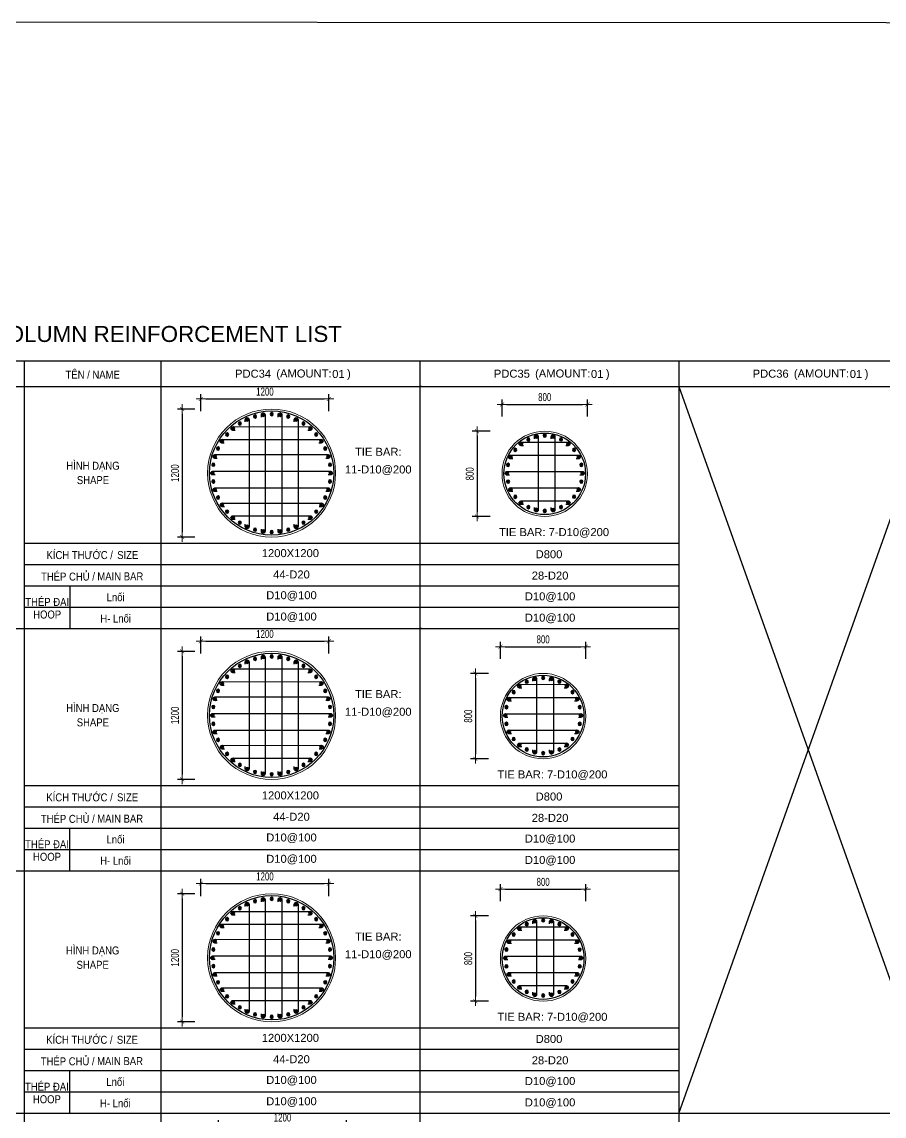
# Model space of a CAD drawing. Header units: millimetres. Extents: x 49323 to 538172, y -39336 to 181761.
# Drawn here: x 481021 to 489104, y 74833 to 85089 of the extents above; entities that cross this region are included whole.
import ezdxf
from ezdxf.enums import TextEntityAlignment as Align

# ---------------------------------------------------------------- set-up
doc = ezdxf.new("R2010")
doc.units = ezdxf.units.MM
doc.linetypes.add('CENTER2', pattern=[1.125, 0.75, -0.125, 0.125, -0.125])
doc.layers.get('Defpoints').update_dxf_attribs({"color": 151, "lineweight": 9})
for name, color, linetype in [('2', 2, 'Continuous'), ('A-ANNO-LEAD', 4, 'Continuous'), ('CEN', 1, 'CENTER2'), ('STL', 3, 'Continuous'), ('TIT1', 3, 'Continuous'), ('TXT', 3, 'Continuous')]:
    doc.layers.add(name, color=color, linetype=linetype)
for name, color, linetype, lineweight in [('NDC_S_CONTINUOUS', 3, 'Continuous', 20), ('NDC_S_DIM', 1, 'Continuous', 15), ('NDC_S_VN TEXT', 7, 'Continuous', 20)]:
    doc.layers.add(name, color=color, linetype=linetype, lineweight=lineweight)
doc.styles.add('ARIAL', font='arial.ttf', dxfattribs={"width": 0.8})
doc.styles.add('NDC_ARIAL', font='arial.ttf', dxfattribs={"width": 0.85})
doc.styles.add('NDC_DIM', font='', dxfattribs={"width": 0.75})
doc.styles.get('NDC_DIM').set_extended_font_data('Dotum')
doc.dimstyles.new('NDC_dim_30', dxfattribs={"dimscale": 30, "dimtxt": 2.5, "dimasz": 1.5, "dimexe": 1.5, "dimexo": 2.5, "dimgap": 1, "dimtad": 1, "dimdec": 0, "dimzin": 0, "dimdsep": 46, "dimtxsty": 'NDC_DIM', "dimblk": 'DIMMARK', "dimcen": 0.09, "dimdle": 1.2, "dimclrd": 1, "dimclre": 1, "dimclrt": 3, "dimadec": 0, "dimazin": 0, "dimtfac": 1, "dimtdec": 0, "dimtix": 1, "dimtofl": 0, "dimtmove": 0, "dimatfit": 3, "dimfxl": 8, "dimfxlon": 1, "dimtolj": 1, "dimtzin": 0, "dimarcsym": 0})

# ---------------------------------------------------------------- blocks, each defined once
blk = doc.blocks.new('DÁDAS')
at = {"layer": 'TIT1', "color": 2, "style": 'NDC_ARIAL'}
blk.add_text('(AMOUNT:     )', height=75, dxfattribs=at).set_placement((-42061, 55767), align=Align.MIDDLE)
blk = doc.blocks.new('DIMMARK')
at = {"layer": 'NDC_S_DIM', "color": 1}
blk.add_line((-1.5, 0), (1, 0), dxfattribs=at)
at = {"layer": 'NDC_S_DIM', "color": 2, "const_width": 0.1}
blk.add_lwpolyline([(-0.42, -0.42), (0.42, 0.42)], dxfattribs=at)
blk = doc.blocks.new('*D944')
at = {"layer": 'Defpoints', "color": 0, "ltscale": 40, "transparency": 16777216}
for p in [(484064, 74751), (482864, 74596), (484064, 74596)]:
    blk.add_point(p, dxfattribs=at)
at = {"layer": 'NDC_S_DIM', "color": 1, "lineweight": -2, "ltscale": 40, "transparency": 16777216}
for p, q in [((482864, 74671), (482864, 74796)), ((484064, 74671), (484064, 74796)), ((482909, 74751), (484019, 74751))]:
    blk.add_line(p, q, dxfattribs=at)
at = {"layer": 'NDC_S_DIM', "color": 1, "lineweight": -2, "ltscale": 40, "transparency": 16777216, "xscale": 45, "yscale": 45, "zscale": 45, "rotation": 180}
blk.add_blockref('DIMMARK', (482864, 74751), dxfattribs=at)
at = {"layer": 'NDC_S_DIM', "color": 1, "lineweight": -2, "ltscale": 40, "transparency": 16777216, "xscale": 45, "yscale": 45, "zscale": 45}
blk.add_blockref('DIMMARK', (484064, 74751), dxfattribs=at)
at = {"layer": 'NDC_S_DIM', "color": 3, "ltscale": 40, "transparency": 16777216, "insert": (483464, 74819), "char_height": 75, "attachment_point": 5, "style": 'NDC_DIM'}
blk.add_mtext('\\A1;1200', dxfattribs=at)
blk = doc.blocks.new('8')
at = {"layer": '2'}
blk.add_hatch(color=256, dxfattribs=at).paths.add_polyline_path([(20, 0, 0.386127), (2, 20), (-2, 20, 0.386127), (-20, 0, 1)])
blk.add_circle((0, 0), 20, dxfattribs=at)
blk = doc.blocks.new('5')
at = {"layer": 'CEN', "rotation": 180}
blk.add_blockref('8', (0, 0), dxfattribs=at)
blk = doc.blocks.new('*U702')
at = {"layer": 'STL', "xscale": -0.7500000000000001, "yscale": 0.75, "zscale": 0.75, "rotation": 293.3126515942542}
blk.add_blockref('5', (0, 0), dxfattribs=at)
blk = doc.blocks.new('*U703')
at = {"layer": 'NDC_S_DIM', "color": 0, "linetype": 'ByBlock', "lineweight": -2, "transparency": 16777216}
for p, rotation in [((-18556, -5040), 302.7272727272709), ((-18487, -5002), 294.5454545454527), ((-18413, -4974), 286.3636363636344), ((-18336, -4958), 278.1818181818164), ((-18257, -4952), 269.9999999999983), ((-18179, -4958), 261.8181818181801), ((-18102, -4974), 253.636363636362), ((-18028, -5002), 245.454545454544), ((-17959, -5040), 237.2727272727258), ((-18675, -5143), 319.0909090909071), ((-18619, -5087), 310.909090909089), ((-17896, -5087), 229.0909090909076), ((-17840, -5143), 220.9090909090893), ((-18722, -5206), 327.2727272727254), ((-17793, -5206), 212.7272727272712), ((-18788, -5349), 343.6363636363616), ((-18760, -5275), 335.4545454545436), ((-17755, -5275), 204.5454545454531), ((-17727, -5349), 196.3636363636349), ((-18804, -5426), 351.8181818181798), ((-17711, -5426), 188.1818181818169), ((-17705, -5504), 180), ((-18804, -5583), 8.181818181818157), ((-18788, -5660), 16.36363636363624), ((-17727, -5660), 163.6363636363625), ((-17711, -5583), 171.8181818181807), ((-18760, -5734), 24.54545454545443), ((-17755, -5734), 155.4545454545444), ((-18722, -5803), 32.7272727272726), ((-18675, -5866), 40.9090909090907), ((-17840, -5866), 139.0909090909081), ((-17793, -5803), 147.2727272727262), ((-18619, -5922), 49.09090909090886), ((-18556, -5969), 57.27272727272701), ((-17959, -5969), 122.7272727272719), ((-17896, -5922), 130.90909090909), ((-18487, -6007), 65.45454545454513), ((-18413, -6035), 73.63636363636319), ((-18336, -6051), 81.81818181818127), ((-18257, -6057), 89.99999999999942), ((-18179, -6051), 98.18181818181758), ((-18102, -6035), 106.3636363636357), ((-18028, -6007), 114.5454545454538)]:
    blk.add_blockref('*U702', p, dxfattribs=dict(at, rotation=rotation))
blk.add_blockref('*U702', (-18810, -5504), dxfattribs=at)
blk = doc.blocks.new('*D946')
at = {"layer": 'Defpoints', "color": 0, "ltscale": 40, "transparency": 16777216}
for p in [(483899, 77012), (482699, 76821), (483899, 76821)]:
    blk.add_point(p, dxfattribs=at)
at = {"layer": 'NDC_S_DIM', "color": 1, "lineweight": -2, "ltscale": 40, "transparency": 16777216}
for p, q in [((482699, 76896), (482699, 77057)), ((483899, 76896), (483899, 77057)), ((482744, 77012), (483854, 77012))]:
    blk.add_line(p, q, dxfattribs=at)
at = {"layer": 'NDC_S_DIM', "color": 1, "lineweight": -2, "ltscale": 40, "transparency": 16777216, "xscale": 45, "yscale": 45, "zscale": 45, "rotation": 180}
blk.add_blockref('DIMMARK', (482699, 77012), dxfattribs=at)
at = {"layer": 'NDC_S_DIM', "color": 1, "lineweight": -2, "ltscale": 40, "transparency": 16777216, "xscale": 45, "yscale": 45, "zscale": 45}
blk.add_blockref('DIMMARK', (483899, 77012), dxfattribs=at)
at = {"layer": 'NDC_S_DIM', "color": 3, "ltscale": 40, "transparency": 16777216, "insert": (483299, 77079), "char_height": 75, "attachment_point": 5, "style": 'NDC_DIM'}
blk.add_mtext('\\A1;1200', dxfattribs=at)
blk = doc.blocks.new('*D947')
at = {"layer": 'Defpoints', "color": 0, "ltscale": 40, "transparency": 16777216}
for p in [(482716, 76917), (482523, 75717), (482716, 75717)]:
    blk.add_point(p, dxfattribs=at)
at = {"layer": 'NDC_S_DIM', "color": 1, "lineweight": -2, "ltscale": 40, "transparency": 16777216}
for p, q in [((482641, 76917), (482478, 76917)), ((482523, 76872), (482523, 75762)), ((482641, 75717), (482478, 75717))]:
    blk.add_line(p, q, dxfattribs=at)
at = {"layer": 'NDC_S_DIM', "color": 1, "lineweight": -2, "ltscale": 40, "transparency": 16777216, "xscale": 45, "yscale": 45, "zscale": 45}
for p, rotation in [((482523, 76917), 90), ((482523, 75717), 270)]:
    blk.add_blockref('DIMMARK', p, dxfattribs=dict(at, rotation=rotation))
at = {"layer": 'NDC_S_DIM', "color": 3, "ltscale": 40, "transparency": 16777216, "insert": (482456, 76317), "char_height": 75, "attachment_point": 5, "rotation": 90, "style": 'NDC_DIM'}
blk.add_mtext('\\A1;1200', dxfattribs=at)
blk = doc.blocks.new('*U704')
at = {"layer": 'STL', "xscale": -0.7500000000000001, "yscale": 0.75, "zscale": 0.75, "rotation": 293.3126515942542}
blk.add_blockref('5', (0, 0), dxfattribs=at)
blk = doc.blocks.new('*U705')
at = {"layer": 'NDC_S_DIM', "color": 0, "linetype": 'ByBlock', "lineweight": -2, "transparency": 16777216}
for p, rotation in [((-18556, -5040), 302.7272727272709), ((-18487, -5002), 294.5454545454527), ((-18413, -4974), 286.3636363636344), ((-18336, -4958), 278.1818181818164), ((-18257, -4952), 269.9999999999983), ((-18179, -4958), 261.8181818181801), ((-18102, -4974), 253.636363636362), ((-18028, -5002), 245.454545454544), ((-17959, -5040), 237.2727272727258), ((-18675, -5143), 319.0909090909071), ((-18619, -5087), 310.909090909089), ((-17896, -5087), 229.0909090909076), ((-17840, -5143), 220.9090909090893), ((-18722, -5206), 327.2727272727254), ((-17793, -5206), 212.7272727272712), ((-18788, -5349), 343.6363636363616), ((-18760, -5275), 335.4545454545436), ((-17755, -5275), 204.5454545454531), ((-17727, -5349), 196.3636363636349), ((-18804, -5426), 351.8181818181798), ((-17711, -5426), 188.1818181818169), ((-17705, -5504), 180), ((-18804, -5583), 8.181818181818157), ((-18788, -5660), 16.36363636363624), ((-17727, -5660), 163.6363636363625), ((-17711, -5583), 171.8181818181807), ((-18760, -5734), 24.54545454545443), ((-17755, -5734), 155.4545454545444), ((-18722, -5803), 32.7272727272726), ((-18675, -5866), 40.9090909090907), ((-17840, -5866), 139.0909090909081), ((-17793, -5803), 147.2727272727262), ((-18619, -5922), 49.09090909090886), ((-18556, -5969), 57.27272727272701), ((-17959, -5969), 122.7272727272719), ((-17896, -5922), 130.90909090909), ((-18487, -6007), 65.45454545454513), ((-18413, -6035), 73.63636363636319), ((-18336, -6051), 81.81818181818127), ((-18257, -6057), 89.99999999999942), ((-18179, -6051), 98.18181818181758), ((-18102, -6035), 106.3636363636357), ((-18028, -6007), 114.5454545454538)]:
    blk.add_blockref('*U704', p, dxfattribs=dict(at, rotation=rotation))
blk.add_blockref('*U704', (-18810, -5504), dxfattribs=at)
blk = doc.blocks.new('*D948')
at = {"layer": 'Defpoints', "color": 0, "ltscale": 40, "transparency": 16777216}
for p in [(483899, 79284), (482699, 79094), (483899, 79094)]:
    blk.add_point(p, dxfattribs=at)
at = {"layer": 'NDC_S_DIM', "color": 1, "lineweight": -2, "ltscale": 40, "transparency": 16777216}
for p, q in [((482699, 79169), (482699, 79329)), ((483899, 79169), (483899, 79329)), ((482744, 79284), (483854, 79284))]:
    blk.add_line(p, q, dxfattribs=at)
at = {"layer": 'NDC_S_DIM', "color": 1, "lineweight": -2, "ltscale": 40, "transparency": 16777216, "xscale": 45, "yscale": 45, "zscale": 45, "rotation": 180}
blk.add_blockref('DIMMARK', (482699, 79284), dxfattribs=at)
at = {"layer": 'NDC_S_DIM', "color": 1, "lineweight": -2, "ltscale": 40, "transparency": 16777216, "xscale": 45, "yscale": 45, "zscale": 45}
blk.add_blockref('DIMMARK', (483899, 79284), dxfattribs=at)
at = {"layer": 'NDC_S_DIM', "color": 3, "ltscale": 40, "transparency": 16777216, "insert": (483299, 79352), "char_height": 75, "attachment_point": 5, "style": 'NDC_DIM'}
blk.add_mtext('\\A1;1200', dxfattribs=at)
blk = doc.blocks.new('*D949')
at = {"layer": 'Defpoints', "color": 0, "ltscale": 40, "transparency": 16777216}
for p in [(482716, 79189), (482523, 77989), (482716, 77989)]:
    blk.add_point(p, dxfattribs=at)
at = {"layer": 'NDC_S_DIM', "color": 1, "lineweight": -2, "ltscale": 40, "transparency": 16777216}
for p, q in [((482641, 79189), (482478, 79189)), ((482523, 79144), (482523, 78034)), ((482641, 77989), (482478, 77989))]:
    blk.add_line(p, q, dxfattribs=at)
at = {"layer": 'NDC_S_DIM', "color": 1, "lineweight": -2, "ltscale": 40, "transparency": 16777216, "xscale": 45, "yscale": 45, "zscale": 45}
for p, rotation in [((482523, 79189), 90), ((482523, 77989), 270)]:
    blk.add_blockref('DIMMARK', p, dxfattribs=dict(at, rotation=rotation))
at = {"layer": 'NDC_S_DIM', "color": 3, "ltscale": 40, "transparency": 16777216, "insert": (482456, 78589), "char_height": 75, "attachment_point": 5, "rotation": 90, "style": 'NDC_DIM'}
blk.add_mtext('\\A1;1200', dxfattribs=at)
blk = doc.blocks.new('*U680')
at = {"layer": 'STL', "xscale": -0.7500000000000001, "yscale": 0.75, "zscale": 0.75, "rotation": 293.3126515942542}
blk.add_blockref('5', (0, 0), dxfattribs=at)
blk = doc.blocks.new('*U681')
at = {"layer": 'NDC_S_DIM', "color": 0, "linetype": 'ByBlock', "lineweight": -2, "transparency": 16777216}
for p, rotation in [((-18556, -5040), 302.7272727272709), ((-18487, -5002), 294.5454545454527), ((-18413, -4974), 286.3636363636344), ((-18336, -4958), 278.1818181818164), ((-18257, -4952), 269.9999999999983), ((-18179, -4958), 261.8181818181801), ((-18102, -4974), 253.636363636362), ((-18028, -5002), 245.454545454544), ((-17959, -5040), 237.2727272727258), ((-18675, -5143), 319.0909090909071), ((-18619, -5087), 310.909090909089), ((-17896, -5087), 229.0909090909076), ((-17840, -5143), 220.9090909090893), ((-18722, -5206), 327.2727272727254), ((-17793, -5206), 212.7272727272712), ((-18788, -5349), 343.6363636363616), ((-18760, -5275), 335.4545454545436), ((-17755, -5275), 204.5454545454531), ((-17727, -5349), 196.3636363636349), ((-18804, -5426), 351.8181818181798), ((-17711, -5426), 188.1818181818169), ((-17705, -5504), 180), ((-18804, -5583), 8.181818181818157), ((-18788, -5660), 16.36363636363624), ((-17727, -5660), 163.6363636363625), ((-17711, -5583), 171.8181818181807), ((-18760, -5734), 24.54545454545443), ((-17755, -5734), 155.4545454545444), ((-18722, -5803), 32.7272727272726), ((-18675, -5866), 40.9090909090907), ((-17840, -5866), 139.0909090909081), ((-17793, -5803), 147.2727272727262), ((-18619, -5922), 49.09090909090886), ((-18556, -5969), 57.27272727272701), ((-17959, -5969), 122.7272727272719), ((-17896, -5922), 130.90909090909), ((-18487, -6007), 65.45454545454513), ((-18413, -6035), 73.63636363636319), ((-18336, -6051), 81.81818181818127), ((-18257, -6057), 89.99999999999942), ((-18179, -6051), 98.18181818181758), ((-18102, -6035), 106.3636363636357), ((-18028, -6007), 114.5454545454538)]:
    blk.add_blockref('*U680', p, dxfattribs=dict(at, rotation=rotation))
blk.add_blockref('*U680', (-18810, -5504), dxfattribs=at)
blk = doc.blocks.new('*D950')
at = {"layer": 'Defpoints', "color": 0, "ltscale": 40, "transparency": 16777216}
for p in [(483899, 81555), (482699, 81365), (483899, 81365)]:
    blk.add_point(p, dxfattribs=at)
at = {"layer": 'NDC_S_DIM', "color": 1, "lineweight": -2, "ltscale": 40, "transparency": 16777216}
for p, q in [((482699, 81440), (482699, 81600)), ((482744, 81555), (483854, 81555)), ((483899, 81440), (483899, 81600))]:
    blk.add_line(p, q, dxfattribs=at)
at = {"layer": 'NDC_S_DIM', "color": 1, "lineweight": -2, "ltscale": 40, "transparency": 16777216, "xscale": 45, "yscale": 45, "zscale": 45, "rotation": 180}
blk.add_blockref('DIMMARK', (482699, 81555), dxfattribs=at)
at = {"layer": 'NDC_S_DIM', "color": 1, "lineweight": -2, "ltscale": 40, "transparency": 16777216, "xscale": 45, "yscale": 45, "zscale": 45}
blk.add_blockref('DIMMARK', (483899, 81555), dxfattribs=at)
at = {"layer": 'NDC_S_DIM', "color": 3, "ltscale": 40, "transparency": 16777216, "insert": (483299, 81623), "char_height": 75, "attachment_point": 5, "style": 'NDC_DIM'}
blk.add_mtext('\\A1;1200', dxfattribs=at)
blk = doc.blocks.new('*D951')
at = {"layer": 'Defpoints', "color": 0, "ltscale": 40, "transparency": 16777216}
for p in [(482716, 81460), (482523, 80260), (482716, 80260)]:
    blk.add_point(p, dxfattribs=at)
at = {"layer": 'NDC_S_DIM', "color": 1, "lineweight": -2, "ltscale": 40, "transparency": 16777216}
for p, q in [((482641, 81460), (482478, 81460)), ((482523, 81415), (482523, 80305)), ((482641, 80260), (482478, 80260))]:
    blk.add_line(p, q, dxfattribs=at)
at = {"layer": 'NDC_S_DIM', "color": 1, "lineweight": -2, "ltscale": 40, "transparency": 16777216, "xscale": 45, "yscale": 45, "zscale": 45}
for p, rotation in [((482523, 81460), 90), ((482523, 80260), 270)]:
    blk.add_blockref('DIMMARK', p, dxfattribs=dict(at, rotation=rotation))
at = {"layer": 'NDC_S_DIM', "color": 3, "ltscale": 40, "transparency": 16777216, "insert": (482456, 80860), "char_height": 75, "attachment_point": 5, "rotation": 90, "style": 'NDC_DIM'}
blk.add_mtext('\\A1;1200', dxfattribs=at)
blk = doc.blocks.new('*D954')
at = {"layer": 'Defpoints', "color": 0, "ltscale": 40, "transparency": 16777216}
for p in [(486307, 76961), (485507, 76773), (486307, 76773)]:
    blk.add_point(p, dxfattribs=at)
at = {"layer": 'NDC_S_DIM', "color": 1, "lineweight": -2, "ltscale": 40, "transparency": 16777216}
for p, q in [((485507, 76848), (485507, 77006)), ((485552, 76961), (486262, 76961)), ((486307, 76848), (486307, 77006))]:
    blk.add_line(p, q, dxfattribs=at)
at = {"layer": 'NDC_S_DIM', "color": 1, "lineweight": -2, "ltscale": 40, "transparency": 16777216, "xscale": 45, "yscale": 45, "zscale": 45, "rotation": 180}
blk.add_blockref('DIMMARK', (485507, 76961), dxfattribs=at)
at = {"layer": 'NDC_S_DIM', "color": 1, "lineweight": -2, "ltscale": 40, "transparency": 16777216, "xscale": 45, "yscale": 45, "zscale": 45}
blk.add_blockref('DIMMARK', (486307, 76961), dxfattribs=at)
at = {"layer": 'NDC_S_DIM', "color": 3, "ltscale": 40, "transparency": 16777216, "insert": (485907, 77028), "char_height": 75, "attachment_point": 5, "style": 'NDC_DIM'}
blk.add_mtext('\\A1;800', dxfattribs=at)
blk = doc.blocks.new('*D955')
at = {"layer": 'Defpoints', "color": 0, "ltscale": 40, "transparency": 16777216}
for p in [(485470, 76710), (485272, 75910), (485470, 75910)]:
    blk.add_point(p, dxfattribs=at)
at = {"layer": 'NDC_S_DIM', "color": 1, "lineweight": -2, "ltscale": 40, "transparency": 16777216}
for p, q in [((485395, 76710), (485227, 76710)), ((485272, 76665), (485272, 75955)), ((485395, 75910), (485227, 75910))]:
    blk.add_line(p, q, dxfattribs=at)
at = {"layer": 'NDC_S_DIM', "color": 1, "lineweight": -2, "ltscale": 40, "transparency": 16777216, "xscale": 45, "yscale": 45, "zscale": 45}
for p, rotation in [((485272, 76710), 90), ((485272, 75910), 270)]:
    blk.add_blockref('DIMMARK', p, dxfattribs=dict(at, rotation=rotation))
at = {"layer": 'NDC_S_DIM', "color": 3, "ltscale": 40, "transparency": 16777216, "insert": (485205, 76310), "char_height": 75, "attachment_point": 5, "rotation": 90, "style": 'NDC_DIM'}
blk.add_mtext('\\A1;800', dxfattribs=at)
blk = doc.blocks.new('*U697')
at = {"layer": 'STL', "xscale": -0.75, "yscale": 0.75, "zscale": 0.75, "rotation": 292.5000000000001}
blk.add_blockref('5', (0, 0), dxfattribs=at)
blk = doc.blocks.new('*U696')
at = {"layer": 'NDC_S_DIM', "color": 0, "linetype": 'ByBlock', "lineweight": -2, "transparency": 16777216}
for p, rotation in [((-25602, 37941), 295.7142857142843), ((-25527, 37966), 282.8571428571415), ((-25448, 37974), 269.9999999999987), ((-25370, 37964), 257.1428571428559), ((-25296, 37937), 244.2857142857131), ((-25726, 37845), 321.4285714285699), ((-25669, 37900), 308.571428571427), ((-25230, 37894), 231.4285714285703), ((-25175, 37837), 218.5714285714274), ((-25769, 37779), 334.2857142857127), ((-25134, 37770), 205.7142857142847), ((-25796, 37705), 347.1428571428555), ((-25109, 37695), 192.8571428571419), ((-25798, 37548), 12.8571428571428), ((-25111, 37538), 167.1428571428563), ((-25101, 37616), 180), ((-25773, 37473), 25.71428571428561), ((-25138, 37464), 154.2857142857135), ((-25732, 37405), 38.57142857142841), ((-25677, 37349), 51.42857142857117), ((-25238, 37343), 128.5714285714279), ((-25181, 37398), 141.4285714285707), ((-25611, 37306), 64.28571428571395), ((-25537, 37279), 77.14285714285676), ((-25458, 37269), 89.99999999999955), ((-25380, 37276), 102.8571428571423), ((-25305, 37301), 115.7142857142852)]:
    blk.add_blockref('*U697', p, dxfattribs=dict(at, rotation=rotation))
blk.add_blockref('*U697', (-25806, 37626), dxfattribs=at)
blk = doc.blocks.new('*D956')
at = {"layer": 'Defpoints', "color": 0, "ltscale": 40, "transparency": 16777216}
for p in [(486307, 79233), (485507, 79045), (486307, 79045)]:
    blk.add_point(p, dxfattribs=at)
at = {"layer": 'NDC_S_DIM', "color": 1, "lineweight": -2, "ltscale": 40, "transparency": 16777216}
for p, q in [((485507, 79120), (485507, 79278)), ((485552, 79233), (486262, 79233)), ((486307, 79120), (486307, 79278))]:
    blk.add_line(p, q, dxfattribs=at)
at = {"layer": 'NDC_S_DIM', "color": 1, "lineweight": -2, "ltscale": 40, "transparency": 16777216, "xscale": 45, "yscale": 45, "zscale": 45, "rotation": 180}
blk.add_blockref('DIMMARK', (485507, 79233), dxfattribs=at)
at = {"layer": 'NDC_S_DIM', "color": 1, "lineweight": -2, "ltscale": 40, "transparency": 16777216, "xscale": 45, "yscale": 45, "zscale": 45}
blk.add_blockref('DIMMARK', (486307, 79233), dxfattribs=at)
at = {"layer": 'NDC_S_DIM', "color": 3, "ltscale": 40, "transparency": 16777216, "insert": (485907, 79301), "char_height": 75, "attachment_point": 5, "style": 'NDC_DIM'}
blk.add_mtext('\\A1;800', dxfattribs=at)
blk = doc.blocks.new('*D957')
at = {"layer": 'Defpoints', "color": 0, "ltscale": 40, "transparency": 16777216}
for p in [(485470, 78982), (485272, 78182), (485470, 78182)]:
    blk.add_point(p, dxfattribs=at)
at = {"layer": 'NDC_S_DIM', "color": 1, "lineweight": -2, "ltscale": 40, "transparency": 16777216}
for p, q in [((485395, 78982), (485227, 78982)), ((485272, 78937), (485272, 78227)), ((485395, 78182), (485227, 78182))]:
    blk.add_line(p, q, dxfattribs=at)
at = {"layer": 'NDC_S_DIM', "color": 1, "lineweight": -2, "ltscale": 40, "transparency": 16777216, "xscale": 45, "yscale": 45, "zscale": 45}
for p, rotation in [((485272, 78982), 90), ((485272, 78182), 270)]:
    blk.add_blockref('DIMMARK', p, dxfattribs=dict(at, rotation=rotation))
at = {"layer": 'NDC_S_DIM', "color": 3, "ltscale": 40, "transparency": 16777216, "insert": (485205, 78582), "char_height": 75, "attachment_point": 5, "rotation": 90, "style": 'NDC_DIM'}
blk.add_mtext('\\A1;800', dxfattribs=at)
blk = doc.blocks.new('*U687')
at = {"layer": 'STL', "xscale": -0.75, "yscale": 0.75, "zscale": 0.75, "rotation": 292.5000000000001}
blk.add_blockref('5', (0, 0), dxfattribs=at)
blk = doc.blocks.new('*U686')
at = {"layer": 'NDC_S_DIM', "color": 0, "linetype": 'ByBlock', "lineweight": -2, "transparency": 16777216}
for p, rotation in [((-25602, 37941), 295.7142857142843), ((-25527, 37966), 282.8571428571415), ((-25448, 37974), 269.9999999999987), ((-25370, 37964), 257.1428571428559), ((-25296, 37937), 244.2857142857131), ((-25726, 37845), 321.4285714285699), ((-25669, 37900), 308.571428571427), ((-25230, 37894), 231.4285714285703), ((-25175, 37837), 218.5714285714274), ((-25769, 37779), 334.2857142857127), ((-25134, 37770), 205.7142857142847), ((-25796, 37705), 347.1428571428555), ((-25109, 37695), 192.8571428571419), ((-25798, 37548), 12.8571428571428), ((-25111, 37538), 167.1428571428563), ((-25101, 37616), 180), ((-25773, 37473), 25.71428571428561), ((-25138, 37464), 154.2857142857135), ((-25732, 37405), 38.57142857142841), ((-25677, 37349), 51.42857142857117), ((-25238, 37343), 128.5714285714279), ((-25181, 37398), 141.4285714285707), ((-25611, 37306), 64.28571428571395), ((-25537, 37279), 77.14285714285676), ((-25458, 37269), 89.99999999999955), ((-25380, 37276), 102.8571428571423), ((-25305, 37301), 115.7142857142852)]:
    blk.add_blockref('*U687', p, dxfattribs=dict(at, rotation=rotation))
blk.add_blockref('*U687', (-25806, 37626), dxfattribs=at)
blk = doc.blocks.new('*D958')
at = {"layer": 'Defpoints', "color": 0, "ltscale": 40, "transparency": 16777216}
for p in [(486322, 81504), (485522, 81316), (486322, 81316)]:
    blk.add_point(p, dxfattribs=at)
at = {"layer": 'NDC_S_DIM', "color": 1, "lineweight": -2, "ltscale": 40, "transparency": 16777216}
for p, q in [((485522, 81391), (485522, 81549)), ((486322, 81391), (486322, 81549)), ((485567, 81504), (486277, 81504))]:
    blk.add_line(p, q, dxfattribs=at)
at = {"layer": 'NDC_S_DIM', "color": 1, "lineweight": -2, "ltscale": 40, "transparency": 16777216, "xscale": 45, "yscale": 45, "zscale": 45, "rotation": 180}
blk.add_blockref('DIMMARK', (485522, 81504), dxfattribs=at)
at = {"layer": 'NDC_S_DIM', "color": 1, "lineweight": -2, "ltscale": 40, "transparency": 16777216, "xscale": 45, "yscale": 45, "zscale": 45}
blk.add_blockref('DIMMARK', (486322, 81504), dxfattribs=at)
at = {"layer": 'NDC_S_DIM', "color": 3, "ltscale": 40, "transparency": 16777216, "insert": (485922, 81572), "char_height": 75, "attachment_point": 5, "style": 'NDC_DIM'}
blk.add_mtext('\\A1;800', dxfattribs=at)
blk = doc.blocks.new('*D959')
at = {"layer": 'Defpoints', "color": 0, "ltscale": 40, "transparency": 16777216}
for p in [(485485, 81253), (485288, 80453), (485485, 80453)]:
    blk.add_point(p, dxfattribs=at)
at = {"layer": 'NDC_S_DIM', "color": 1, "lineweight": -2, "ltscale": 40, "transparency": 16777216}
for p, q in [((485410, 81253), (485243, 81253)), ((485288, 81208), (485288, 80498)), ((485410, 80453), (485243, 80453))]:
    blk.add_line(p, q, dxfattribs=at)
at = {"layer": 'NDC_S_DIM', "color": 1, "lineweight": -2, "ltscale": 40, "transparency": 16777216, "xscale": 45, "yscale": 45, "zscale": 45}
for p, rotation in [((485288, 81253), 90), ((485288, 80453), 270)]:
    blk.add_blockref('DIMMARK', p, dxfattribs=dict(at, rotation=rotation))
at = {"layer": 'NDC_S_DIM', "color": 3, "ltscale": 40, "transparency": 16777216, "insert": (485220, 80853), "char_height": 75, "attachment_point": 5, "rotation": 90, "style": 'NDC_DIM'}
blk.add_mtext('\\A1;800', dxfattribs=at)
blk = doc.blocks.new('*U689')
at = {"layer": 'STL', "xscale": -0.75, "yscale": 0.75, "zscale": 0.75, "rotation": 292.5000000000001}
blk.add_blockref('5', (0, 0), dxfattribs=at)
blk = doc.blocks.new('*U688')
at = {"layer": 'NDC_S_DIM', "color": 0, "linetype": 'ByBlock', "lineweight": -2, "transparency": 16777216}
for p, rotation in [((-25602, 37941), 295.7142857142843), ((-25527, 37966), 282.8571428571415), ((-25448, 37974), 269.9999999999987), ((-25370, 37964), 257.1428571428559), ((-25296, 37937), 244.2857142857131), ((-25726, 37845), 321.4285714285699), ((-25669, 37900), 308.571428571427), ((-25230, 37894), 231.4285714285703), ((-25175, 37837), 218.5714285714274), ((-25769, 37779), 334.2857142857127), ((-25134, 37770), 205.7142857142847), ((-25796, 37705), 347.1428571428555), ((-25109, 37695), 192.8571428571419), ((-25798, 37548), 12.8571428571428), ((-25111, 37538), 167.1428571428563), ((-25101, 37616), 180), ((-25773, 37473), 25.71428571428561), ((-25138, 37464), 154.2857142857135), ((-25732, 37405), 38.57142857142841), ((-25677, 37349), 51.42857142857117), ((-25238, 37343), 128.5714285714279), ((-25181, 37398), 141.4285714285707), ((-25611, 37306), 64.28571428571395), ((-25537, 37279), 77.14285714285676), ((-25458, 37269), 89.99999999999955), ((-25380, 37276), 102.8571428571423), ((-25305, 37301), 115.7142857142852)]:
    blk.add_blockref('*U689', p, dxfattribs=dict(at, rotation=rotation))
blk.add_blockref('*U689', (-25806, 37626), dxfattribs=at)

msp = doc.modelspace()

# ---------------------------------------------------------------- linework, layer by layer
at = {"layer": '2', "elevation": 0}
for points in [[(483115.2, 81340.7), (483115.2, 81362.9, -1), (483150.2, 81362.9), (483150.2, 80357.7, -1), (483115.2, 80357.7), (483115.2, 80379.9)], [(483266.1, 81385), (483266.1, 81407.2, -1), (483301.1, 81407.2), (483301.1, 80313.4, -1), (483266.1, 80313.4), (483266.1, 80335.5)], [(483423.4, 81385), (483423.4, 81407.2, -1), (483458.4, 81407.2), (483458.4, 80313.4, -1), (483423.4, 80313.4), (483423.4, 80335.5)], [(483574.2, 81340.7), (483574.2, 81362.9, -1), (483609.3, 81362.9), (483609.3, 80357.7, -1), (483574.2, 80357.7), (483574.2, 80379.9)], [(483020.4, 81259.8), (482998.3, 81259.8, -1), (482998.3, 81294.9), (483724.1, 81295.3, -1), (483724.1, 81260.3), (483701.9, 81260.3)], [(482917.4, 81141), (482895.3, 81141, -1), (482895.3, 81176), (483827, 81176.5, -1), (483827, 81141.5), (483804.9, 81141.5)], [(485722.2, 81115.9), (485700.1, 81115.9, -1), (485700.1, 81150.9), (486141.9, 81151.4, -1), (486141.9, 81116.4), (486119.7, 81116.4)], [(485826.1, 81179.8), (485826.1, 81202, -1), (485861.1, 81202), (485861.1, 80514.6, -1), (485826.1, 80514.6), (485826.1, 80536.7)], [(485983, 81179.8), (485983, 81202, -1), (486018, 81202), (486018, 80514.6, -1), (485983, 80514.6), (485983, 80536.7)], [(482852.1, 80998), (482829.9, 80998, -1), (482829.9, 81033), (483892.4, 81033.5, -1), (483892.4, 80998.4), (483870.2, 80998.4)], [(485624.4, 80993.2), (485602.3, 80993.2, -1), (485602.3, 81028.3), (486239.7, 81028.7, -1), (486239.7, 80993.7), (486217.5, 80993.7)], [(482831.9, 80842.8), (482809.7, 80842.8, -1), (482809.7, 80877.8), (483914.7, 80877.8, -1), (483914.7, 80842.8), (483892.6, 80842.8)], [(485591.7, 80840.8), (485569.5, 80840.8, -1), (485569.5, 80875.8), (486274.5, 80875.8, -1), (486274.5, 80840.8), (486252.4, 80840.8)], [(482852.1, 80686.6), (482829.9, 80686.6, -1), (482829.9, 80721.7), (483892.4, 80722.1, -1), (483892.4, 80687.1), (483870.2, 80687.1)], [(485624.4, 80687.3), (485602.3, 80687.3, -1), (485602.3, 80722.3), (486239.7, 80722.8, -1), (486239.7, 80687.8), (486217.5, 80687.8)], [(482919.6, 80544.1), (482897.4, 80544.1, -1), (482897.4, 80579.1), (483829.2, 80579.6, -1), (483829.2, 80544.6), (483807.1, 80544.6)], [(485722.2, 80564.7), (485700.1, 80564.7, -1), (485700.1, 80599.7), (486141.9, 80600.2, -1), (486141.9, 80565.1), (486119.7, 80565.1)], [(483020.4, 80424.7), (482998.3, 80424.7, -1), (482998.3, 80459.8), (483724.1, 80460.2, -1), (483724.1, 80425.2), (483701.9, 80425.2)], [(483115.2, 79069.7), (483115.2, 79091.9, -1), (483150.2, 79091.9), (483150.2, 78086.7, -1), (483115.2, 78086.7), (483115.2, 78108.9)], [(483266.1, 79114), (483266.1, 79136.2, -1), (483301.1, 79136.2), (483301.1, 78042.4, -1), (483266.1, 78042.4), (483266.1, 78064.5)], [(483423.4, 79114), (483423.4, 79136.2, -1), (483458.4, 79136.2), (483458.4, 78042.4, -1), (483423.4, 78042.4), (483423.4, 78064.5)], [(483574.2, 79069.7), (483574.2, 79091.9, -1), (483609.3, 79091.9), (483609.3, 78086.7, -1), (483574.2, 78086.7), (483574.2, 78108.9)], [(483020.4, 78988.8), (482998.3, 78988.8, -1), (482998.3, 79023.9), (483724.1, 79024.3, -1), (483724.1, 78989.3), (483701.9, 78989.3)], [(482917.4, 78870), (482895.3, 78870, -1), (482895.3, 78905), (483827, 78905.5, -1), (483827, 78870.5), (483804.9, 78870.5)], [(485707.2, 78844.9), (485685, 78844.9, -1), (485685, 78879.9), (486126.8, 78880.4, -1), (486126.8, 78845.4), (486104.7, 78845.4)], [(485811, 78908.8), (485811, 78931, -1), (485846.1, 78931), (485846.1, 78243.6, -1), (485811, 78243.6), (485811, 78265.7)], [(485967.9, 78908.8), (485967.9, 78931, -1), (486003, 78931), (486003, 78243.6, -1), (485967.9, 78243.6), (485967.9, 78265.7)], [(482852.1, 78727), (482829.9, 78727, -1), (482829.9, 78762), (483892.4, 78762.5, -1), (483892.4, 78727.4), (483870.2, 78727.4)], [(485609.3, 78722.2), (485587.2, 78722.2, -1), (485587.2, 78757.3), (486224.6, 78757.7, -1), (486224.6, 78722.7), (486202.5, 78722.7)], [(482831.9, 78571.8), (482809.7, 78571.8, -1), (482809.7, 78606.8), (483914.7, 78606.8, -1), (483914.7, 78571.8), (483892.6, 78571.8)], [(485576.6, 78569.8), (485554.5, 78569.8, -1), (485554.5, 78604.8), (486259.5, 78604.8, -1), (486259.5, 78569.8), (486237.3, 78569.8)], [(482852.1, 78415.6), (482829.9, 78415.6, -1), (482829.9, 78450.7), (483892.4, 78451.1, -1), (483892.4, 78416.1), (483870.2, 78416.1)], [(485609.3, 78416.3), (485587.2, 78416.3, -1), (485587.2, 78451.3), (486224.6, 78451.8, -1), (486224.6, 78416.8), (486202.5, 78416.8)], [(482919.6, 78273.1), (482897.4, 78273.1, -1), (482897.4, 78308.1), (483829.2, 78308.6, -1), (483829.2, 78273.6), (483807.1, 78273.6)], [(485707.2, 78293.7), (485685, 78293.7, -1), (485685, 78328.7), (486126.8, 78329.2, -1), (486126.8, 78294.1), (486104.7, 78294.1)], [(483020.4, 78153.7), (482998.3, 78153.7, -1), (482998.3, 78188.8), (483724.1, 78189.2, -1), (483724.1, 78154.2), (483701.9, 78154.2)], [(483115.2, 76797.3), (483115.2, 76819.4, -1), (483150.2, 76819.4), (483150.2, 75814.3, -1), (483115.2, 75814.3), (483115.2, 75836.4)], [(483266.1, 76841.6), (483266.1, 76863.7, -1), (483301.1, 76863.7), (483301.1, 75769.9, -1), (483266.1, 75769.9), (483266.1, 75792.1)], [(483423.4, 76841.6), (483423.4, 76863.7, -1), (483458.4, 76863.7), (483458.4, 75769.9, -1), (483423.4, 75769.9), (483423.4, 75792.1)], [(483574.2, 76797.3), (483574.2, 76819.4, -1), (483609.3, 76819.4), (483609.3, 75814.3, -1), (483574.2, 75814.3), (483574.2, 75836.4)], [(483020.4, 76716.4), (482998.3, 76716.4, -1), (482998.3, 76751.4), (483724.1, 76751.9, -1), (483724.1, 76716.9), (483701.9, 76716.9)], [(482917.4, 76597.5), (482895.3, 76597.5, -1), (482895.3, 76632.6), (483827, 76633, -1), (483827, 76598), (483804.9, 76598)], [(485811, 76636.4), (485811, 76658.5, -1), (485846.1, 76658.5), (485846.1, 75971.1, -1), (485811, 75971.1), (485811, 75993.2)], [(485967.9, 76636.4), (485967.9, 76658.5, -1), (486003, 76658.5), (486003, 75971.1, -1), (485967.9, 75971.1), (485967.9, 75993.2)], [(485707.2, 76572.4), (485685, 76572.4, -1), (485685, 76607.5), (486126.8, 76607.9, -1), (486126.8, 76572.9), (486104.7, 76572.9)], [(482852.1, 76454.5), (482829.9, 76454.5, -1), (482829.9, 76489.5), (483892.4, 76490, -1), (483892.4, 76455), (483870.2, 76455)], [(485609.3, 76449.8), (485587.2, 76449.8, -1), (485587.2, 76484.8), (486224.6, 76485.3, -1), (486224.6, 76450.3), (486202.5, 76450.3)], [(482831.9, 76299.3), (482809.7, 76299.3, -1), (482809.7, 76334.3), (483914.7, 76334.3, -1), (483914.7, 76299.3), (483892.6, 76299.3)], [(485576.6, 76297.3), (485554.5, 76297.3, -1), (485554.5, 76332.3), (486259.5, 76332.3, -1), (486259.5, 76297.3), (486237.3, 76297.3)], [(482852.1, 76143.2), (482829.9, 76143.2, -1), (482829.9, 76178.2), (483892.4, 76178.7, -1), (483892.4, 76143.7), (483870.2, 76143.7)], [(485609.3, 76143.9), (485587.2, 76143.9, -1), (485587.2, 76178.9), (486224.6, 76179.4, -1), (486224.6, 76144.3), (486202.5, 76144.3)], [(482919.6, 76000.6), (482897.4, 76000.6, -1), (482897.4, 76035.6), (483829.2, 76036.1, -1), (483829.2, 76001.1), (483807.1, 76001.1)], [(485707.2, 76021.2), (485685, 76021.2, -1), (485685, 76056.2), (486126.8, 76056.7, -1), (486126.8, 76021.7), (486104.7, 76021.7)], [(483020.4, 75881.3), (482998.3, 75881.3, -1), (482998.3, 75916.3), (483724.1, 75916.8, -1), (483724.1, 75881.8), (483701.9, 75881.8)]]:
    msp.add_lwpolyline(points, format="xyb", dxfattribs=at)
at = {"layer": '2', "lineweight": -2, "ltscale": 1000}
for centre, radius in [((483362.2, 80860.3), 582.5), ((485922, 80853.3), 382.5), ((483362.2, 78589.3), 582.5), ((485907, 78582.3), 382.5), ((483362.2, 76316.8), 582.5), ((485907, 76309.8), 382.5)]:
    msp.add_circle(centre, radius, dxfattribs=at)
at = {"layer": 'A-ANNO-LEAD'}
msp.add_lwpolyline([(473121.9, 68469.5), (494456.8, 68456.3), (494456.8, 85076.3), (473121.9, 85089.5)], close=True, dxfattribs=at)
at = {"layer": 'NDC_S_CONTINUOUS', "ltscale": 70}
for centre, radius in [((483362.2, 80860.3), 600), ((485922, 80853.3), 400), ((483362.2, 78589.3), 600), ((485907, 78582.3), 400), ((483362.2, 76316.8), 600), ((485907, 76309.8), 400)]:
    msp.add_circle(centre, radius, dxfattribs=at)
at = {"layer": 'TIT1', "color": 2}
msp.add_line((480414.7, 81911.9), (494456.8, 81911.9), dxfattribs=at)
at = {"layer": 'TIT1'}
for p, q in [((481042.4, 81911.9), (481042.4, 72587.9)), ((482326.4, 72587.9), (482326.4, 81911.9)), ((484752.5, 81911.9), (484752.5, 72587.9)), ((487178.5, 81911.9), (487178.5, 72587.9)), ((480414.7, 81671.9), (494456.8, 81671.9)), ((484766.1, 81673.3), (484752.5, 81673.3)), ((487178.5, 79400.8), (480415.2, 79400.8)), ((484766.1, 79402.3), (484752.5, 79402.3)), ((487178.5, 77129.8), (480413.8, 77129.8)), ((484766.1, 77129.8), (484752.5, 77129.8)), ((494456.8, 74857.3), (480412.4, 74857.3))]:
    msp.add_line(p, q, dxfattribs=at)
at = {"layer": 'TIT1', "color": 8}
for p, q in [((487178.5, 74857.3), (489604.6, 81671.9)), ((487178.5, 81671.9), (489604.6, 74857.3)), ((487178.5, 80200.8), (481043.1, 80200.8)), ((484767.5, 80200.8), (484752.5, 80200.8)), ((487178.5, 80000.8), (481043.1, 80000.8)), ((484767.5, 80000.8), (484752.5, 80000.8)), ((487178.5, 79800.8), (481043.1, 79800.8)), ((481472.3, 79400.8), (481472.3, 79800.8)), ((484767.5, 79800.8), (484752.5, 79800.8)), ((487178.5, 79600.8), (481043.1, 79600.8)), ((484767.5, 79600.8), (484752.5, 79600.8)), ((487178.5, 77929.8), (481041.7, 77929.8)), ((484766.1, 77929.8), (484752.5, 77929.8)), ((487178.5, 77729.8), (481041.7, 77729.8)), ((484766.1, 77729.8), (484752.5, 77729.8)), ((487178.5, 77529.8), (481041.7, 77529.8)), ((481470.9, 77129.8), (481470.9, 77529.8)), ((484766.1, 77529.8), (484752.5, 77529.8)), ((487178.5, 77329.8), (481041.7, 77329.8)), ((484766.1, 77329.8), (484752.5, 77329.8)), ((487178.5, 75657.3), (481040.3, 75657.3)), ((487178.5, 75457.3), (481040.3, 75457.3)), ((487178.5, 75257.3), (481040.3, 75257.3)), ((481469.5, 74857.3), (481469.5, 75257.3)), ((487178.5, 75057.3), (481040.3, 75057.3))]:
    msp.add_line(p, q, dxfattribs=at)

# ---------------------------------------------------------------- block references
at = {"layer": 'NDC_S_DIM'}
for name, p in [('DÁDAS', (525816, 26017.4)), ('DÁDAS', (528242.1, 26017.4)), ('DÁDAS', (530668.2, 26017.4)), ('*U681', (501619.7, 86364.7)), ('*U705', (501619.7, 84093.7)), ('*U703', (501619.7, 81821.2))]:
    msp.add_blockref(name, p, dxfattribs=at)
at = {"layer": 'NDC_S_DIM', "rotation": 0.8126515942541631}
for name, p in [('*U688', (511906.5, 43601.8)), ('*U686', (511891.4, 41330.8)), ('*U696', (511891.4, 39058.3))]:
    msp.add_blockref(name, p, dxfattribs=at)

# ---------------------------------------------------------------- texts
at = {"layer": 'NDC_S_VN TEXT', "style": 'NDC_ARIAL', "width": 0.85}
for s, p in [('HÌNH DẠNG', (481687.2, 80930.6)), ('KÍCH THƯỚC /', (481562.7, 80100.8)), ('THÉP CHỦ /', (481452.6, 79900.8)), ('THÉP ĐAI', (481257.8, 79661.9)), ('HÌNH DẠNG', (481685.8, 78659.6)), ('KÍCH THƯỚC /', (481561.3, 77829.8)), ('THÉP CHỦ /', (481451.2, 77629.8)), ('THÉP ĐAI', (481256.4, 77390.9)), ('HÌNH DẠNG', (481684.4, 76387.1)), ('KÍCH THƯỚC /', (481559.9, 75557.3)), ('THÉP CHỦ /', (481449.8, 75357.3)), ('THÉP ĐAI', (481255, 75118.4))]:
    msp.add_text(s, height=75, dxfattribs=at).set_placement(p, align=Align.MIDDLE)
at = {"layer": 'TIT1', "style": 'NDC_ARIAL', "width": 0.85}
for s, p in [('TÊN / NAME', (481684.5, 81791.9)), ('SHAPE', (481687.2, 80794.3)), ('SIZE', (482013.2, 80092)), ('MAIN BAR', (481943.5, 79891.9)), ('Lnối', (481899.7, 79700.8)), ('HOOP', (481257.8, 79534.6)), ('H- Lnối', (481899.7, 79500.8)), ('SHAPE', (481685.8, 78523.3)), ('SIZE', (482011.8, 77821)), ('MAIN BAR', (481942.1, 77620.9)), ('Lnối', (481898.3, 77429.8)), ('HOOP', (481256.4, 77263.6)), ('H- Lnối', (481898.3, 77229.8)), ('SHAPE', (481684.4, 76250.9)), ('SIZE', (482010.4, 75548.5)), ('MAIN BAR', (481940.7, 75348.5)), ('Lnối', (481896.9, 75157.3)), ('HOOP', (481255, 74991.1)), ('H- Lnối', (481896.9, 74957.3))]:
    msp.add_text(s, height=75, dxfattribs=at).set_placement(p, align=Align.MIDDLE)
at = {"layer": 'TIT1', "color": 2, "style": 'NDC_ARIAL'}
for s, p in [('PDC34', (483188.1, 81791.9)), ('01', (483987.9, 81789.2)), ('PDC35', (485614.2, 81791.9)), ('01', (486414, 81789.2)), ('PDC36', (488040.3, 81791.9)), ('01', (488840.1, 81789.2))]:
    msp.add_text(s, height=75, dxfattribs=at).set_placement(p, align=Align.MIDDLE)
at = {"layer": 'TIT1', "style": 'NDC_ARIAL'}
for s, p in [('TIE BAR:', (484361.6, 81059.7)), ('11-D10@200', (484361.6, 80888.5)), ('TIE BAR: 7-D10@200', (486009.2, 80301.4)), ('1200X1200', (483537.9, 80110)), ('D800', (485962.4, 80099.5)), ('44-D20', (483547.9, 79910)), ('28-D20', (485972.4, 79899.5)), ('D10@100', (483547.9, 79710)), ('D10@100', (485972.4, 79699.5)), ('D10@100', (483547.9, 79510)), ('D10@100', (485972.4, 79499.5)), ('TIE BAR:', (484361.6, 78788.7)), ('11-D10@200', (484361.6, 78617.5)), ('TIE BAR: 7-D10@200', (485994.2, 78030.4)), ('1200X1200', (483537.9, 77839)), ('D800', (485962.4, 77828.5)), ('44-D20', (483547.9, 77639)), ('28-D20', (485972.4, 77628.5)), ('D10@100', (483547.9, 77439)), ('D10@100', (485972.4, 77428.5)), ('D10@100', (483547.9, 77239)), ('D10@100', (485972.4, 77228.5)), ('TIE BAR:', (484361.6, 76516.3)), ('11-D10@200', (484361.6, 76345.1)), ('TIE BAR: 7-D10@200', (485994.2, 75757.9)), ('1200X1200', (483537.9, 75566.5)), ('D800', (485962.4, 75556)), ('44-D20', (483547.9, 75366.5)), ('28-D20', (485972.4, 75356)), ('D10@100', (483547.9, 75166.5)), ('D10@100', (485972.4, 75156)), ('D10@100', (483547.9, 74966.5)), ('D10@100', (485972.4, 74956))]:
    msp.add_text(s, height=75, dxfattribs=at).set_placement(p, align=Align.MIDDLE)
at = {"layer": 'TXT', "color": 3, "style": 'ARIAL'}
msp.add_text('COLUMN REINFORCEMENT LIST', height=150, dxfattribs=at).set_placement((480726.8, 82089.2))

# ---------------------------------------------------------------- dimensions: what is measured, and where the dimension line sits
at = {"layer": 'NDC_S_DIM', "ltscale": 40}
for base, p1, p2, picture, middle in [((483898.7, 81555.2), (482698.7, 81364.6), (483898.7, 81364.6), '*D950', (483298.7, 81622.8)), ((486322, 81504.3), (485522, 81316.1), (486322, 81316.1), '*D958', (485922, 81571.9)), ((483898.7, 79284.2), (482698.7, 79093.6), (483898.7, 79093.6), '*D948', (483298.7, 79351.8)), ((486307, 79233.3), (485507, 79045.1), (486307, 79045.1), '*D956', (485907, 79300.9)), ((483898.7, 77011.8), (482698.7, 76821.1), (483898.7, 76821.1), '*D946', (483298.7, 77079.3)), ((486307, 76960.9), (485507, 76772.7), (486307, 76772.7), '*D954', (485907, 77028.4)), ((484063.9, 74751.4), (482863.9, 74595.7), (484063.9, 74595.7), '*D944', (483463.9, 74819))]:
    dim = msp.add_linear_dim(base=base, p1=p1, p2=p2, dimstyle='NDC_dim_30', dxfattribs=at)
    dim.commit()
    dim.dimension.update_dxf_attribs({"geometry": picture, "text_midpoint": middle})
for base, p1, p2, picture, middle in [((482523.1, 80260.3), (482716.2, 81460.3), (482716.2, 80260.3), '*D951', (482455.5, 80860.3)), ((485287.5, 80453.3), (485484.9, 81253.3), (485484.9, 80453.3), '*D959', (485220, 80853.3)), ((482523.1, 77989.3), (482716.2, 79189.3), (482716.2, 77989.3), '*D949', (482455.5, 78589.3)), ((485272.5, 78182.3), (485469.8, 78982.3), (485469.8, 78182.3), '*D957', (485204.9, 78582.3)), ((482523.1, 75716.8), (482716.2, 76916.8), (482716.2, 75716.8), '*D947', (482455.5, 76316.8)), ((485272.5, 75909.8), (485469.8, 76709.8), (485469.8, 75909.8), '*D955', (485204.9, 76309.8))]:
    dim = msp.add_linear_dim(base=base, p1=p1, p2=p2, angle=90, dimstyle='NDC_dim_30', dxfattribs=at)
    dim.commit()
    dim.dimension.update_dxf_attribs({"geometry": picture, "text_midpoint": middle})

doc.saveas('drawing.dxf')
